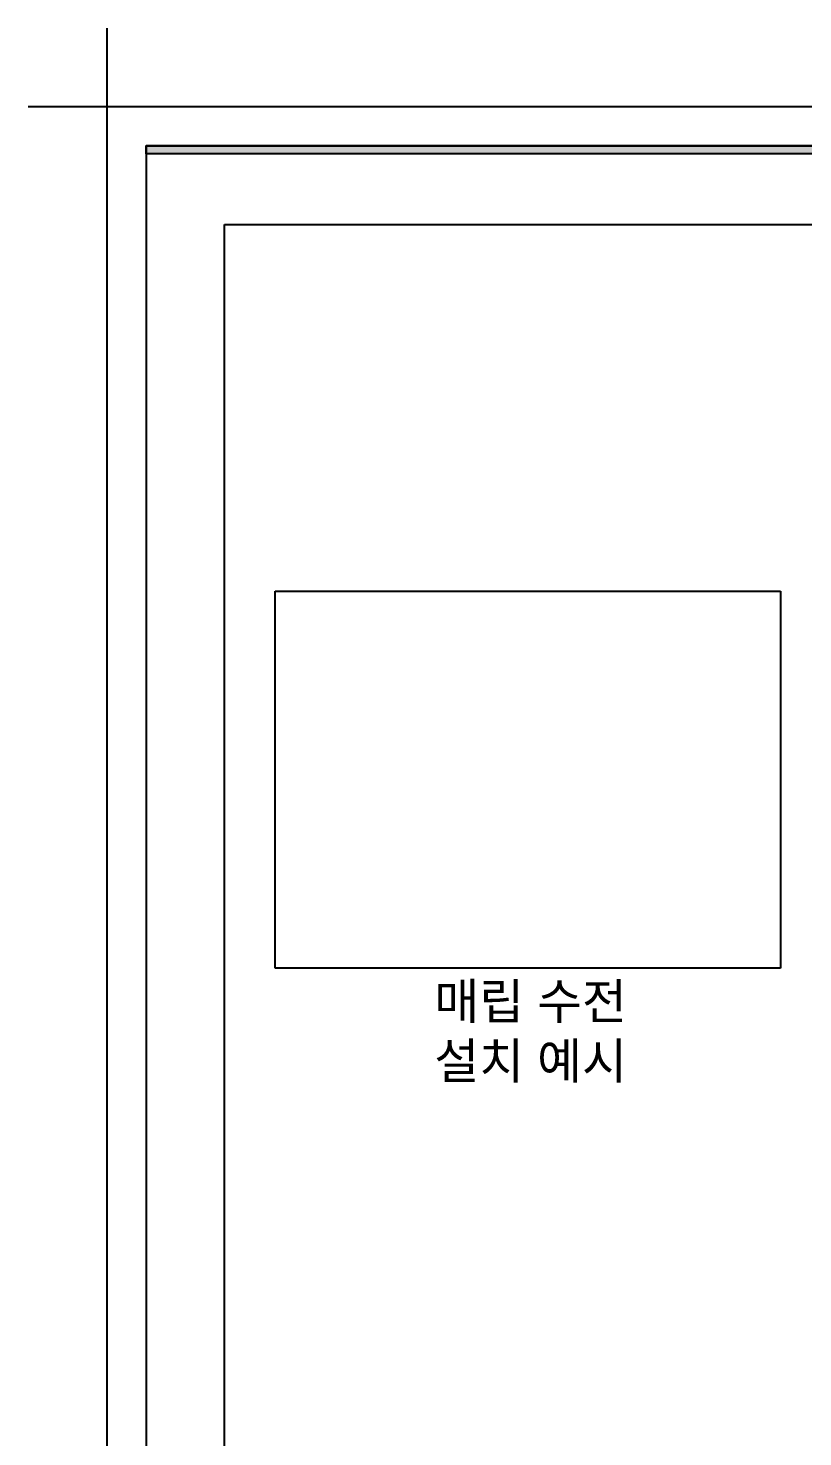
# Model space of a CAD drawing. Header units: millimetres. Extents: x 217202 to 745838, y -6815 to 171372.
# Drawn here: x 307820 to 309876, y 21418 to 25160 of the extents above; entities that cross this region are included whole.
import ezdxf
from ezdxf.enums import TextEntityAlignment as Align

# ---------------------------------------------------------------- set-up
doc = ezdxf.new("R2010")
doc.units = ezdxf.units.MM
doc.layers.get('DEFPOINTS').update_dxf_attribs({"color": 248})
for name, color, linetype in [('0-ELC TEXT', 7, 'Continuous'), ('C-WALL1', 2, 'Continuous'), ('FORM(YOURNAME)-1', 1, 'Continuous'), ('FORM(YOURNAME)-11', 1, 'Continuous')]:
    doc.layers.add(name, color=color, linetype=linetype)
doc.styles.add('YOURNAME', font='HY울릉도M.TTF')
doc.styles.add('코레일둥고', font='Korail_Round_Gothic_Medium.ttf')
picture_1 = doc.add_image_def('image4.jpg', size_in_pixel=(811, 605))

# ---------------------------------------------------------------- blocks, each defined once
blk = doc.blocks.new('FORM-ELEVATION')
at = {"layer": 'FORM(YOURNAME)-11'}
h = blk.add_hatch(color=256, dxfattribs=at)
h.dxf.hatch_style = 1
h.paths.add_polyline_path([(-10309, 35708), (71691, 35708), (71691, 35508), (-10309, 35508)])
h.paths.add_polyline_path([(-10309, -21492), (71691, -21492), (71691, -21692), (-10309, -21692)])
at = {"layer": 'DEFPOINTS', "color": 1}
blk.add_lwpolyline([(-11309, 38708), (-11309, 36708), (-13309, 36708)], dxfattribs=at)
at = {"layer": 'DEFPOINTS', "color": 158}
for points in [[(-10309, -21692), (71691, -21692), (71691, 35708), (-10309, 35708)], [(-8309, 33708), (61071, 33708), (61071, -19692), (-8309, -19692)]]:
    blk.add_lwpolyline(points, close=True, dxfattribs=at)
at = {"layer": 'FORM(YOURNAME)-11', "color": 250}
blk.add_lwpolyline([(-11309, -22692), (72691, -22692), (72691, 36708), (-11309, 36708)], close=True, dxfattribs=at)
at = {"layer": 'FORM(YOURNAME)-11'}
blk.add_lwpolyline([(-10309, 35708), (71691, 35708), (71691, 35508), (-10309, 35508)], close=True, dxfattribs=at)
at = {"layer": 'FORM(YOURNAME)-11', "color": 3, "style": 'YOURNAME'}
for tag, height, p in [('1', 450, (71041, -1219)), ('2', 450, (71041, -1863)), ('3', 450, (71041, -3150)), ('4', 450, (71041, -5081)), ('5', 515, (71041, -7398)), ('6', 515, (71041, -9650)), ('7', 515, (71041, -11903)), ('8', 515, (71041, -14155)), ('9', 515, (71041, -16408)), ('10', 515, (66791, -18596)), ('11', 515, (71041, -18660)), ('12', 515, (66791, -20848)), ('13', 515, (71041, -20848))]:
    blk.add_attdef(tag, text='', height=height, dxfattribs=at).set_placement(p, align=Align.MIDDLE_RIGHT)

msp = doc.modelspace()

# ---------------------------------------------------------------- block references
at = {"layer": 'FORM(YOURNAME)-1', "xscale": 0.1042836971368171, "yscale": 0.1042836971368171, "zscale": 0.1042836971368171}
msp.add_blockref('FORM-ELEVATION', (309207.4, 21123.5), dxfattribs=at)

# ---------------------------------------------------------------- texts
at = {"layer": '0-ELC TEXT', "insert": (308897.5, 22622.7), "char_height": 95.047, "attachment_point": 1, "style": '코레일둥고'}
msp.add_mtext_dynamic_manual_height_columns('{\\fGulim|b0|i0|c129|p50;매립 수전\\P설치 예시}', width=568.075, gutter_width=5288.6, heights=[0], dxfattribs=at)

# ---------------------------------------------------------------- pictures from other files: only their frames are drawn
at = {"layer": 'C-WALL1'}
image = msp.add_image(picture_1, insert=(308475.1, 22663.2), size_in_units=(1342.1, 1001.2), dxfattribs=at)
image.dxf.flags = 7

doc.saveas('drawing.dxf')
